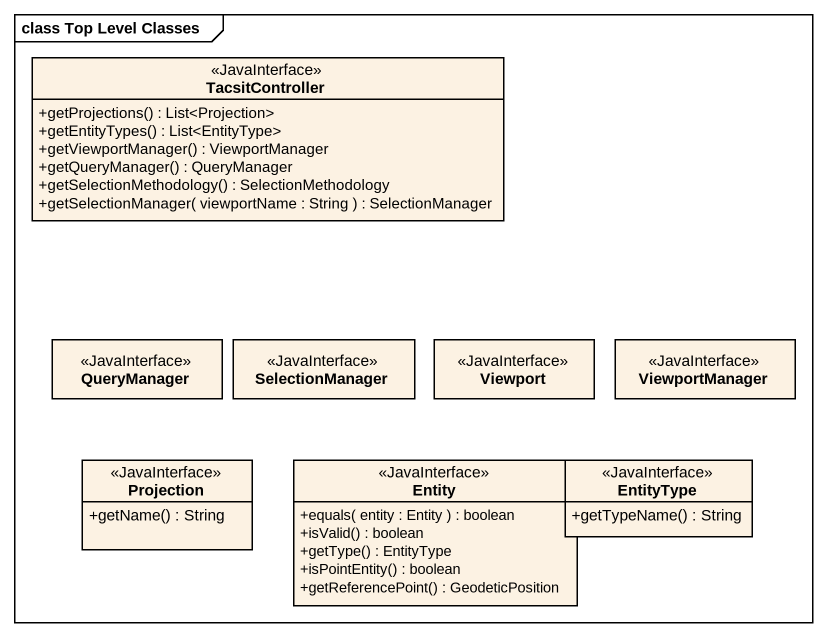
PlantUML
@startuml
mainframe class Top Level Classes
hide circle
hide empty members
skinparam classAttributeIconSize 0
interface TacsitController <<JavaInterface>> {
  +getProjections() : List<Projection>
  +getEntityTypes() : List<EntityType>
  +getViewportManager() : ViewportManager
  +getQueryManager() : QueryManager
  +getSelectionMethodology() : SelectionMethodology
  +getSelectionManager( viewportName : String ) : SelectionManager
}
interface QueryManager <<JavaInterface>>
interface SelectionManager <<JavaInterface>>
interface Viewport <<JavaInterface>>
interface ViewportManager <<JavaInterface>>
interface Projection <<JavaInterface>> {
  +getName() : String
}
interface "Entity" as Entity_ <<JavaInterface>> {
  +equals( entity : Entity ) : boolean
  +isValid() : boolean
  +getType() : EntityType
  +isPointEntity() : boolean
  +getReferencePoint() : GeodeticPosition
}
interface EntityType <<JavaInterface>> {
  +getTypeName() : String
}
@enduml
